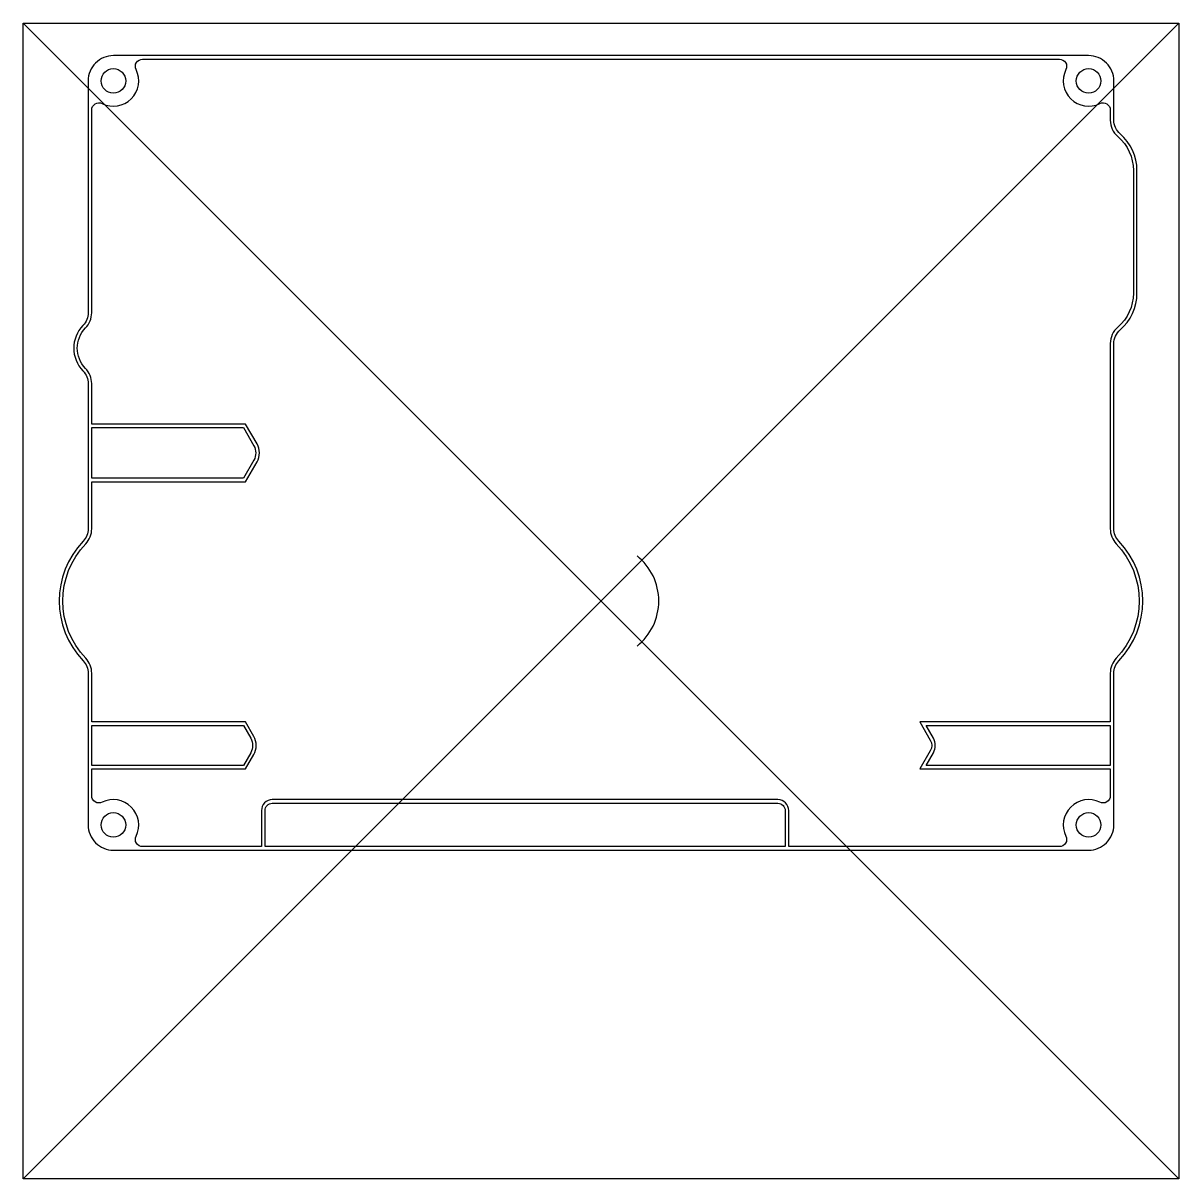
# Model space of a CAD drawing. Header units: millimetres. Extents: x -80 to 80, y -100 to 59.
import ezdxf

# ---------------------------------------------------------------- set-up
doc = ezdxf.new("R2010")
doc.units = ezdxf.units.MM
doc.layers.get('0').update_dxf_attribs({"linetype": 'CONTINUOUS'})

msp = doc.modelspace()

# ---------------------------------------------------------------- linework, layer by layer
for p, q in [((-80, 59.5), (80, -100.5)), ((80, 59.5), (-80, -100.5))]:
    msp.add_line(p, q)
msp.add_lwpolyline([(-80, 59.5), (80, 59.5), (80, -100.5), (-80, -100.5)], close=True)
for points in [[(67.5, 55), (-67.5, 55, 0.414214), (-71, 51.5), (-71, 19.4, -0.196262), (-71.71, 17.65, 0.408248), (-71.71, 11.35, -0.196262), (-71, 9.6), (-71, -10.5, -0.192582), (-71.69, -12.22, 0.4), (-71.69, -28.78, -0.192582), (-71, -30.5), (-71, -51.5, 0.414214), (-67.5, -55), (67.5, -55, 0.414214), (71, -51.5), (71, -30.5, -0.192582), (71.69, -28.78, 0.4), (71.69, -12.22, -0.192582), (71, -10.5), (71, 15.13, -0.218466), (71.87, 17.02, 0.218466), (74.2, 22.1), (74.2, 39.1, 0.218466), (71.87, 44.18, -0.218466), (71, 46.07), (71, 51.5, 0.414214)], [(-70.5, -4), (-49.21, -4), (-47.62, -1.25, 0.267949), (-47.62, 1.25), (-49.21, 4), (-70.5, 4), (-70.5, 9.6, 0.196262), (-71.36, 11.7, -0.408248), (-71.36, 17.3, 0.196262), (-70.5, 19.4), (-70.5, 47.47, -0.556523), (-69.06, 48.36, 0.718411), (-64.36, 53.06, -0.556523), (-63.47, 54.5), (63.47, 54.5, -0.556523), (64.36, 53.06, 0.718411), (69.06, 48.36, -0.556523), (70.5, 47.47), (70.5, 46.07, 0.218466), (71.54, 43.8, -0.218466), (73.7, 39.1), (73.7, 22.1, -0.218466), (71.54, 17.4, 0.218466), (70.5, 15.13), (70.5, -10.5, 0.192582), (71.33, -12.57, -0.4), (71.33, -28.43, 0.192582), (70.5, -30.5), (70.5, -37.25), (44.13, -37.25), (45.58, -39.75, -0.267949), (45.58, -41.25), (44.13, -43.75), (70.5, -43.75), (70.5, -47.47, -0.556523), (69.06, -48.36, 0.718411), (64.36, -53.06, -0.556523), (63.47, -54.5), (26, -54.5), (26, -49.5, 0.414214), (24.5, -48), (-45.5, -48, 0.414214), (-47, -49.5), (-47, -54.5), (-63.47, -54.5, -0.556523), (-64.36, -53.06, 0.718411), (-69.06, -48.36, -0.556523), (-70.5, -47.47), (-70.5, -43.75), (-49.21, -43.75), (-48.06, -41.75, 0.267949), (-48.06, -39.25), (-49.21, -37.25), (-70.5, -37.25), (-70.5, -30.5, 0.192582), (-71.33, -28.43, -0.4), (-71.33, -12.57, 0.192582), (-70.5, -10.5)], [(-70.5, -3.5), (-70.5, 3.5), (-49.5, 3.5), (-48.06, 1, -0.267949), (-48.06, -1), (-49.5, -3.5)], [(-70.5, -43.25), (-70.5, -37.75), (-49.5, -37.75), (-48.49, -39.5, -0.267949), (-48.49, -41.5), (-49.5, -43.25)], [(70.5, -43.25), (45, -43.25), (46.01, -41.5, 0.267949), (46.01, -39.5), (45, -37.75), (70.5, -37.75)], [(25.5, -54.5), (-46.5, -54.5), (-46.5, -49.5, -0.414214), (-45.5, -48.5), (24.5, -48.5, -0.414214), (25.5, -49.5)]]:
    msp.add_lwpolyline(points, format="xyb", close=True)
for centre in [(-67.5, 51.5), (67.5, 51.5), (-67.5, -51.5), (67.5, -51.5)]:
    msp.add_circle(centre, 1.7)
msp.add_arc((0, -20.5), 8, -51.3178, 51.3178)

doc.saveas('drawing.dxf')
